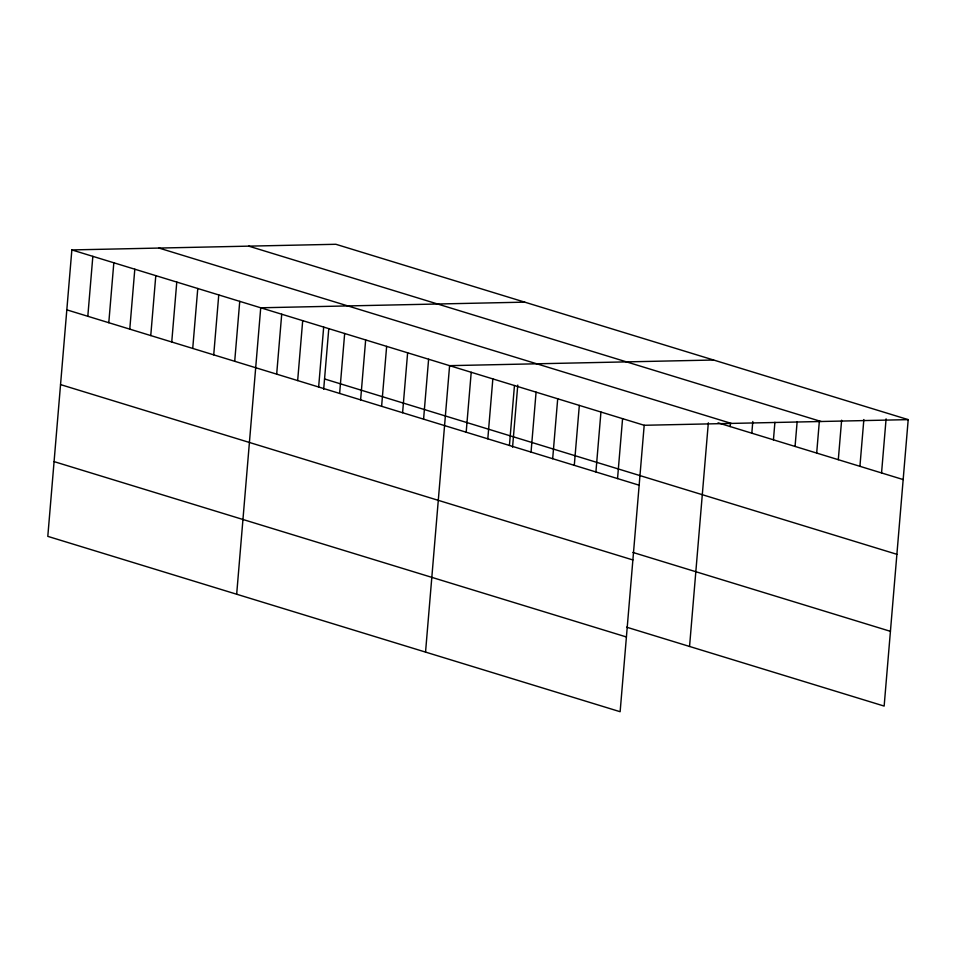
<?xml version="1.0" encoding="UTF-8"?>
<svg xmlns="http://www.w3.org/2000/svg" width="956" height="956" viewBox="0 0 956 956"><rect width="100%" height="100%" fill="white"/><g stroke="black" fill="none" stroke-linecap="round" stroke-linejoin="round"><path stroke-width="1.43" d="M71.855 249.922L47.8 536.364L620.133 711.718L644.189 425.277L71.855 249.922L335.867 244.282L908.2 419.636L884.145 706.078L626.598 627.172M87.809 316.281L92.84 256.351M108.793 322.71L113.824 262.781M129.777 329.139L134.808 269.21M150.761 335.568L155.792 275.639M171.745 341.997L176.776 282.068M192.73 348.426L197.773 288.497M213.726 354.855L218.757 294.926M234.71 361.284L239.741 301.355M236.67 594.238L260.725 307.784L524.736 302.144M276.678 374.143L281.709 314.213M297.663 380.572L302.694 320.642M318.647 387.001L323.678 327.072M323.678 389.331L328.78 328.649M339.631 393.43L344.662 333.501M360.615 399.859L365.658 339.93M381.611 406.288L386.642 346.359M402.596 412.717L407.626 352.788M423.58 419.146L428.611 359.217M425.54 652.1L449.595 365.658L713.606 360.018M466.181 432.208L471.212 372.278M487.811 438.828L492.842 378.899M509.429 445.46L514.459 385.531M512.559 447.193L517.77 385.077M531.046 452.08L536.077 392.151M552.676 458.701L557.707 398.772M574.293 465.333L579.324 405.404M595.911 471.953L600.942 412.024M617.54 478.574L622.571 418.644M689.551 646.459L708.336 422.815M730.193 426.567L730.444 423.639M751.81 433.188L752.802 421.5M773.44 439.82L774.91 422.277M795.057 446.44L797.149 421.596M816.687 453.06L819.376 420.903M838.304 459.693L841.615 420.222M859.922 466.313L863.854 419.541M881.552 472.933L886.093 418.859M644.189 425.277L908.2 419.636M248.739 246.146L821.073 421.488M158.971 248.058L731.316 423.412M718.028 422.839L903.169 479.565M324.55 378.958L896.895 554.313M66.824 309.852L639.158 485.206M632.872 552.425L890.418 631.33M60.539 384.599L632.884 559.953M54.074 461.617L626.419 636.971"/></g></svg>
